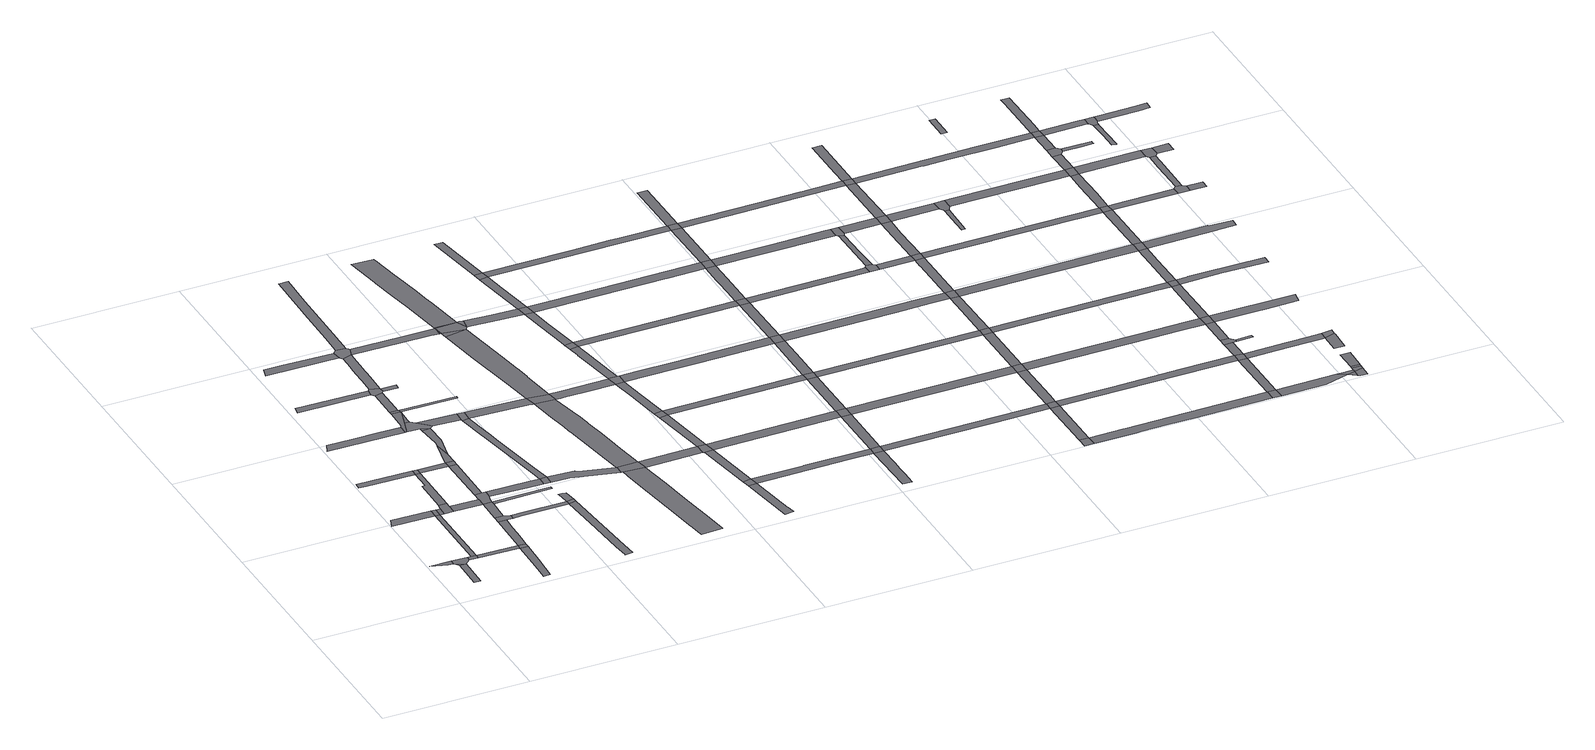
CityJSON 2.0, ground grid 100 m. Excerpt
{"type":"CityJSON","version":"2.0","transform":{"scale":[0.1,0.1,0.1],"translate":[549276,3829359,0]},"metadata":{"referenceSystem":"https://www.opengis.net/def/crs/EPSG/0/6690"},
"CityObjects":{
"road1":{"type":"Road","attributes":{"RoadStructureAttribute.sectionType":"1"},"geometry":[{"type":"MultiSurface","lod":"1","boundaries":[[[0,1,2,3]]]}]},
"road2":{"type":"Road","geometry":[{"type":"MultiSurface","lod":"1","boundaries":[[[4,5,6,7]]]}]},
"road3":{"type":"Road","geometry":[{"type":"MultiSurface","lod":"1","boundaries":[[[8,4,7]]]}]},
"road4":{"type":"Road","geometry":[{"type":"MultiSurface","lod":"1","boundaries":[[[3,2,8,7,9,10]]]}]},
"road5":{"type":"Road","geometry":[{"type":"MultiSurface","lod":"1","boundaries":[[[10,9,11,12,13]]]}]},
"road6":{"type":"Road","attributes":{"RoadStructureAttribute.sectionType":"1"},"geometry":[{"type":"MultiSurface","lod":"1","boundaries":[[[14,15,16,17]]]}]},
"road7":{"type":"Road","attributes":{"RoadStructureAttribute.sectionType":"1"},"geometry":[{"type":"MultiSurface","lod":"1","boundaries":[[[16,13,12,18]]]}]},
"road8":{"type":"Road","attributes":{"RoadStructureAttribute.sectionType":"1"},"geometry":[{"type":"MultiSurface","lod":"1","boundaries":[[[12,11,19,20,21]]]}]},
"road9":{"type":"Road","geometry":[{"type":"MultiSurface","lod":"1","boundaries":[[[17,16,18,22]]]}]},
"road10":{"type":"Road","attributes":{"RoadStructureAttribute.sectionType":"1"},"geometry":[{"type":"MultiSurface","lod":"1","boundaries":[[[22,18,23,24,25,26]]]}]},
"road11":{"type":"Road","attributes":{"RoadStructureAttribute.sectionType":"1"},"geometry":[{"type":"MultiSurface","lod":"1","boundaries":[[[27,28,29,30,31,32]]]}]},
"road12":{"type":"Road","attributes":{"RoadStructureAttribute.sectionType":"1"},"geometry":[{"type":"MultiSurface","lod":"1","boundaries":[[[20,33,34,35,36,37,38,39]]]}]},
"road13":{"type":"Road","geometry":[{"type":"MultiSurface","lod":"1","boundaries":[[[40,26,25,41,42,43]]]}]},
"road14":{"type":"Road","geometry":[{"type":"MultiSurface","lod":"1","boundaries":[[[21,20,39,44]]]}]},
"road15":{"type":"Road","attributes":{"RoadStructureAttribute.sectionType":"1"},"geometry":[{"type":"MultiSurface","lod":"1","boundaries":[[[31,45,46,40,43,47]]]}]},
"road16":{"type":"Road","attributes":{"RoadStructureAttribute.sectionType":"1"},"geometry":[{"type":"MultiSurface","lod":"1","boundaries":[[[48,21,44,49,50,51,52]]]}]},
"road17":{"type":"Road","attributes":{"RoadStructureAttribute.sectionType":"1"},"geometry":[{"type":"MultiSurface","lod":"1","boundaries":[[[53,42,41,54,55]]]}]},
"road18":{"type":"Road","geometry":[{"type":"MultiSurface","lod":"1","boundaries":[[[32,31,47,56]]]}]},
"road19":{"type":"Road","attributes":{"RoadStructureAttribute.sectionType":"1"},"geometry":[{"type":"MultiSurface","lod":"1","boundaries":[[[57,58,59,60,61,62]]]}]},
"road20":{"type":"Road","geometry":[{"type":"MultiSurface","lod":"1","boundaries":[[[63,48,52,64,65,66,67,68,69]]]}]},
"road21":{"type":"Road","attributes":{"RoadStructureAttribute.sectionType":"1"},"geometry":[{"type":"MultiSurface","lod":"1","boundaries":[[[70,54,63,69,71]]]}]},
"road22":{"type":"Road","attributes":{"RoadStructureAttribute.sectionType":"1"},"geometry":[{"type":"MultiSurface","lod":"1","boundaries":[[[56,47,72,73,74]]]}]},
"road23":{"type":"Road","geometry":[{"type":"MultiSurface","lod":"1","boundaries":[[[75,55,54,70,76,77,78,79]]]}]},
"road24":{"type":"Road","attributes":{"RoadStructureAttribute.sectionType":"1"},"geometry":[{"type":"MultiSurface","lod":"1","boundaries":[[[73,75,79,80]]]}]},
"road25":{"type":"Road","attributes":{"RoadStructureAttribute.sectionType":"1"},"geometry":[{"type":"MultiSurface","lod":"1","boundaries":[[[81,82,83,84]]]}]},
"road26":{"type":"Road","geometry":[{"type":"MultiSurface","lod":"1","boundaries":[[[74,73,80,85]]]}]},
"road27":{"type":"Road","attributes":{"RoadStructureAttribute.sectionType":"1"},"geometry":[{"type":"MultiSurface","lod":"1","boundaries":[[[86,74,85,87]]]}]},
"road28":{"type":"Road","attributes":{"RoadStructureAttribute.sectionType":"1"},"geometry":[{"type":"MultiSurface","lod":"1","boundaries":[[[88,89,66,65,90,91]]]}]},
"road29":{"type":"Road","attributes":{"RoadStructureAttribute.sectionType":"1"},"geometry":[{"type":"MultiSurface","lod":"1","boundaries":[[[92,93,70,71]]]}]},
"road30":{"type":"Road","attributes":{"RoadStructureAttribute.sectionType":"1"},"geometry":[{"type":"MultiSurface","lod":"1","boundaries":[[[94,95,96,97,98,99,100,101,102]]]}]},
"road31":{"type":"Road","attributes":{"RoadStructureAttribute.sectionType":"1"},"geometry":[{"type":"MultiSurface","lod":"1","boundaries":[[[103,78,77,104,105,106]]]}]},
"road32":{"type":"Road","attributes":{"RoadStructureAttribute.sectionType":"1"},"geometry":[{"type":"MultiSurface","lod":"1","boundaries":[[[107,108,62,61,109,110,111,112]]]}]},
"road33":{"type":"Road","attributes":{"RoadStructureAttribute.sectionType":"1"},"geometry":[{"type":"MultiSurface","lod":"1","boundaries":[[[113,114,115,116,117,86,87]]]}]},
"road34":{"type":"Road","attributes":{"RoadStructureAttribute.sectionType":"1"},"geometry":[{"type":"MultiSurface","lod":"1","boundaries":[[[118,111,110,119]]]}]},
"road35":{"type":"Road","geometry":[{"type":"MultiSurface","lod":"1","boundaries":[[[110,109,120,115,121,122,119]]]}]},
"road36":{"type":"Road","geometry":[{"type":"MultiSurface","lod":"1","boundaries":[[[123,107,112,124,125]]]}]},
"road37":{"type":"Road","attributes":{"RoadStructureAttribute.sectionType":"1"},"geometry":[{"type":"MultiSurface","lod":"1","boundaries":[[[120,116,115]]]}]},
"road38":{"type":"Road","attributes":{"RoadStructureAttribute.sectionType":"1"},"geometry":[{"type":"MultiSurface","lod":"1","boundaries":[[[126,127,128,123,125]]]}]},
"road39":{"type":"Road","attributes":{"RoadStructureAttribute.sectionType":"1"},"geometry":[{"type":"MultiSurface","lod":"1","boundaries":[[[129,130,131,91,132,133,134,135,136,137,138]]]}]},
"road40":{"type":"Road","geometry":[{"type":"MultiSurface","lod":"1","boundaries":[[[139,84,83,128,127,140,141,142,143,144]]]}]},
"road41":{"type":"Road","geometry":[{"type":"MultiSurface","lod":"1","boundaries":[[[145,88,91,131]]]}]},
"road42":{"type":"Road","geometry":[{"type":"MultiSurface","lod":"1","boundaries":[[[146,147,148,149,150,88,145]]]}]},
"road43":{"type":"Road","attributes":{"RoadStructureAttribute.sectionType":"1"},"geometry":[{"type":"MultiSurface","lod":"1","boundaries":[[[122,121,151,152]]]}]},
"road44":{"type":"Road","attributes":{"RoadStructureAttribute.sectionType":"1"},"geometry":[{"type":"MultiSurface","lod":"1","boundaries":[[[153,154,155,156,157,158,159,160,161,162,163,139,144]]]}]},
"road45":{"type":"Road","geometry":[{"type":"MultiSurface","lod":"1","boundaries":[[[164,106,105,165]]]}]},
"road46":{"type":"Road","geometry":[{"type":"MultiSurface","lod":"1","boundaries":[[[166,167,168,143,142]]]}]},
"road47":{"type":"Road","attributes":{"RoadStructureAttribute.sectionType":"1"},"geometry":[{"type":"MultiSurface","lod":"1","boundaries":[[[169,170,171,172,173,174,175,176,177,178,106,164]]]}]},
"road48":{"type":"Road","attributes":{"RoadStructureAttribute.sectionType":"1"},"geometry":[{"type":"MultiSurface","lod":"1","boundaries":[[[179,180,181,182,124,112]]]}]},
"road49":{"type":"Road","geometry":[{"type":"MultiSurface","lod":"1","boundaries":[[[183,102,101,157,156,184,185,186,187]]]}]},
"road50":{"type":"Road","geometry":[{"type":"MultiSurface","lod":"1","boundaries":[[[152,151,175,174,188]]]}]},
"road51":{"type":"Road","attributes":{"RoadStructureAttribute.sectionType":"1"},"geometry":[{"type":"MultiSurface","lod":"1","boundaries":[[[189,190,191,192,193,194,183,187]]]}]},
"road52":{"type":"Road","attributes":{"RoadStructureAttribute.sectionType":"1"},"geometry":[{"type":"MultiSurface","lod":"1","boundaries":[[[195,196,197,164,165,198,199,200,201,202]]]}]},
"road53":{"type":"Road","attributes":{"RoadStructureAttribute.sectionType":"1"},"geometry":[{"type":"MultiSurface","lod":"1","boundaries":[[[203,188,174,204,205,206,207]]]}]},
"road54":{"type":"Road","attributes":{"RoadStructureAttribute.sectionType":"1"},"geometry":[{"type":"MultiSurface","lod":"1","boundaries":[[[208,209,184,156,210,211,212,213]]]}]},
"road55":{"type":"Road","attributes":{"RoadStructureAttribute.sectionType":"1"},"geometry":[{"type":"MultiSurface","lod":"1","boundaries":[[[214,215,216,217,218,219,220,221,222,223,224,225,226,227,228,229]]]}]},
"road56":{"type":"Road","geometry":[{"type":"MultiSurface","lod":"1","boundaries":[[[230,231,202,201,214,229,232]]]}]},
"road57":{"type":"Road","attributes":{"RoadStructureAttribute.sectionType":"1"},"geometry":[{"type":"MultiSurface","lod":"1","boundaries":[[[206,233,234,235,236,237,202,231,238,239,240,241,242,243,244,245,246,247]]]}]},
"road58":{"type":"Road","geometry":[{"type":"MultiSurface","lod":"1","boundaries":[[[207,206,247,248]]]}]},
"road59":{"type":"Road","attributes":{"RoadStructureAttribute.sectionType":"1"},"geometry":[{"type":"MultiSurface","lod":"1","boundaries":[[[213,212,249,250]]]}]},
"road60":{"type":"Road","attributes":{"RoadStructureAttribute.sectionType":"1"},"geometry":[{"type":"MultiSurface","lod":"1","boundaries":[[[251,252,253,254,255,256,257,258,259,260,207,248]]]}]},
"road61":{"type":"Road","attributes":{"RoadStructureAttribute.sectionType":"1"},"geometry":[{"type":"MultiSurface","lod":"1","boundaries":[[[250,257,256]]]}]},
"road62":{"type":"Road","attributes":{"RoadStructureAttribute.sectionType":"1"},"geometry":[{"type":"MultiSurface","lod":"1","boundaries":[[[261,262,230,232,263,264]]]}]},
"road63":{"type":"Road","attributes":{"RoadStructureAttribute.sectionType":"1"},"geometry":[{"type":"MultiSurface","lod":"1","boundaries":[[[265,266,213]]]}]},
"road64":{"type":"Road","geometry":[{"type":"MultiSurface","lod":"1","boundaries":[[[265,213,250,256,267,268]]]}]},
"road65":{"type":"Road","attributes":{"RoadStructureAttribute.sectionType":"1"},"geometry":[{"type":"MultiSurface","lod":"1","boundaries":[[[269,270,271,272,273,266,265,274,275,276,277,278,279,280]]]}]},
"road66":{"type":"Road","attributes":{"RoadStructureAttribute.sectionType":"1"},"geometry":[{"type":"MultiSurface","lod":"1","boundaries":[[[281,265,268,282]]]}]},
"road67":{"type":"Road","attributes":{"RoadStructureAttribute.sectionType":"1"},"geometry":[{"type":"MultiSurface","lod":"1","boundaries":[[[283,284,285,286,248,247,287,288,289,290,291,292]]]}]},
"road68":{"type":"Road","attributes":{"RoadStructureAttribute.sectionType":"1"},"geometry":[{"type":"MultiSurface","lod":"1","boundaries":[[[293,294,295,296,297,298]]]}]},
"road69":{"type":"Road","geometry":[{"type":"MultiSurface","lod":"1","boundaries":[[[299,300,296,295]]]}]},
"road70":{"type":"Road","attributes":{"RoadStructureAttribute.sectionType":"1"},"geometry":[{"type":"MultiSurface","lod":"1","boundaries":[[[301,302,300,299]]]}]},
"road71":{"type":"Road","geometry":[{"type":"MultiSurface","lod":"1","boundaries":[[[303,261,264,302,301]]]}]},
"road72":{"type":"Road","attributes":{"RoadStructureAttribute.sectionType":"1"},"geometry":[{"type":"MultiSurface","lod":"1","boundaries":[[[304,305,306,261,303]]]}]},
"road73":{"type":"Road","attributes":{"RoadStructureAttribute.sectionType":"1"},"geometry":[{"type":"MultiSurface","lod":"1","boundaries":[[[307,308,282,268,309,310,311]]]}]},
"road74":{"type":"Road","geometry":[{"type":"MultiSurface","lod":"1","boundaries":[[[312,313,305,304]]]}]},
"road75":{"type":"Road","attributes":{"RoadStructureAttribute.sectionType":"1"},"geometry":[{"type":"MultiSurface","lod":"1","boundaries":[[[314,315,292,316,317,313,312]]]}]},
"road76":{"type":"Road","geometry":[{"type":"MultiSurface","lod":"1","boundaries":[[[318,283,292,315,319,320]]]}]},
"road77":{"type":"Road","attributes":{"RoadStructureAttribute.sectionType":"1"},"geometry":[{"type":"MultiSurface","lod":"1","boundaries":[[[321,322,323,324,325,318,320]]]}]},
"road78":{"type":"Road","geometry":[{"type":"MultiSurface","lod":"1","boundaries":[[[326,327,323,322]]]}]},
"road79":{"type":"Road","attributes":{"RoadStructureAttribute.sectionType":"1"},"geometry":[{"type":"MultiSurface","lod":"1","boundaries":[[[310,328,329,327,326,330,331]]]}]},
"road80":{"type":"Road","geometry":[{"type":"MultiSurface","lod":"1","boundaries":[[[311,310,331,332]]]}]},
"road81":{"type":"Road","attributes":{"RoadStructureAttribute.sectionType":"1"},"geometry":[{"type":"MultiSurface","lod":"1","boundaries":[[[333,334,335,336,311,332]]]}]},
"road82":{"type":"Road","geometry":[{"type":"MultiSurface","lod":"1","boundaries":[[[337,338,336,335]]]}]},
"road83":{"type":"Road","attributes":{"RoadStructureAttribute.sectionType":"1"},"geometry":[{"type":"MultiSurface","lod":"1","boundaries":[[[339,340,299,295,341,342,343]]]}]},
"road84":{"type":"Road","attributes":{"RoadStructureAttribute.sectionType":"1"},"geometry":[{"type":"MultiSurface","lod":"1","boundaries":[[[344,338,337,345]]]}]},
"road85":{"type":"Road","attributes":{"RoadStructureAttribute.sectionType":"1"},"geometry":[{"type":"MultiSurface","lod":"1","boundaries":[[[303,301,346,347]]]}]},
"road86":{"type":"Road","attributes":{"RoadStructureAttribute.sectionType":"1"},"geometry":[{"type":"MultiSurface","lod":"1","boundaries":[[[348,312,304,349,350]]]}]},
"road87":{"type":"Road","attributes":{"RoadStructureAttribute.sectionType":"1"},"geometry":[{"type":"MultiSurface","lod":"1","boundaries":[[[351,352,319,315,353,354,355,356,357]]]}]},
"road88":{"type":"Road","attributes":{"RoadStructureAttribute.sectionType":"1"},"geometry":[{"type":"MultiSurface","lod":"1","boundaries":[[[342,358,359,360,361,362,363,364]]]}]},
"road89":{"type":"Road","attributes":{"RoadStructureAttribute.sectionType":"1"},"geometry":[{"type":"MultiSurface","lod":"1","boundaries":[[[365,366,367,326,322,368,369]]]}]},
"road90":{"type":"Road","geometry":[{"type":"MultiSurface","lod":"1","boundaries":[[[343,342,364,370]]]}]},
"road91":{"type":"Road","attributes":{"RoadStructureAttribute.sectionType":"1"},"geometry":[{"type":"MultiSurface","lod":"1","boundaries":[[[346,343,370,371]]]}]},
"road92":{"type":"Road","attributes":{"RoadStructureAttribute.sectionType":"1"},"geometry":[{"type":"MultiSurface","lod":"1","boundaries":[[[372,373,374,332,331,375,376,377,378]]]}]},
"road93":{"type":"Road","geometry":[{"type":"MultiSurface","lod":"1","boundaries":[[[347,346,371,379]]]}]},
"road94":{"type":"Road","attributes":{"RoadStructureAttribute.sectionType":"1"},"geometry":[{"type":"MultiSurface","lod":"1","boundaries":[[[380,381,382,383,337,335,384,385,386,387]]]}]},
"road95":{"type":"Road","attributes":{"RoadStructureAttribute.sectionType":"1"},"geometry":[{"type":"MultiSurface","lod":"1","boundaries":[[[349,347,379,388,389]]]}]},
"road96":{"type":"Road","geometry":[{"type":"MultiSurface","lod":"1","boundaries":[[[350,349,389,390]]]}]},
"road97":{"type":"Road","attributes":{"RoadStructureAttribute.sectionType":"1"},"geometry":[{"type":"MultiSurface","lod":"1","boundaries":[[[356,391,350,390,392,393]]]}]},
"road98":{"type":"Road","geometry":[{"type":"MultiSurface","lod":"1","boundaries":[[[357,356,393,394]]]}]},
"road99":{"type":"Road","attributes":{"RoadStructureAttribute.sectionType":"1"},"geometry":[{"type":"MultiSurface","lod":"1","boundaries":[[[368,357,394,395]]]}]},
"road100":{"type":"Road","geometry":[{"type":"MultiSurface","lod":"1","boundaries":[[[369,368,395,396]]]}]},
"road101":{"type":"Road","attributes":{"RoadStructureAttribute.sectionType":"1"},"geometry":[{"type":"MultiSurface","lod":"1","boundaries":[[[370,364,397,398,399,400]]]}]},
"road102":{"type":"Road","attributes":{"RoadStructureAttribute.sectionType":"1"},"geometry":[{"type":"MultiSurface","lod":"1","boundaries":[[[401,402,377,403,404,405,369,396]]]}]},
"road103":{"type":"Road","geometry":[{"type":"MultiSurface","lod":"1","boundaries":[[[406,378,377,402]]]}]},
"road104":{"type":"Road","attributes":{"RoadStructureAttribute.sectionType":"1"},"geometry":[{"type":"MultiSurface","lod":"1","boundaries":[[[379,371,407,408]]]}]},
"road105":{"type":"Road","attributes":{"RoadStructureAttribute.sectionType":"1"},"geometry":[{"type":"MultiSurface","lod":"1","boundaries":[[[386,378,406,409,410]]]}]},
"road106":{"type":"Road","geometry":[{"type":"MultiSurface","lod":"1","boundaries":[[[387,386,410,411]]]}]},
"road107":{"type":"Road","attributes":{"RoadStructureAttribute.sectionType":"1"},"geometry":[{"type":"MultiSurface","lod":"1","boundaries":[[[390,389,412,413,414]]]}]},
"road108":{"type":"Road","attributes":{"RoadStructureAttribute.sectionType":"1"},"geometry":[{"type":"MultiSurface","lod":"1","boundaries":[[[415,416,387,411]]]}]},
"road109":{"type":"Road","attributes":{"RoadStructureAttribute.sectionType":"1"},"geometry":[{"type":"MultiSurface","lod":"1","boundaries":[[[417,418,419,396,395,420,421,422,423,424]]]}]},
"road110":{"type":"Road","attributes":{"RoadStructureAttribute.sectionType":"1"},"geometry":[{"type":"MultiSurface","lod":"1","boundaries":[[[425,426,427,394,393,428,429,430,431]]]}]},
"road111":{"type":"Road","geometry":[{"type":"MultiSurface","lod":"1","boundaries":[[[432,433,434,435,436]]]}]},
"road112":{"type":"Road","attributes":{"RoadStructureAttribute.sectionType":"1"},"geometry":[{"type":"MultiSurface","lod":"1","boundaries":[[[399,433,432,437]]]}]},
"road113":{"type":"Road","attributes":{"RoadStructureAttribute.sectionType":"1"},"geometry":[{"type":"MultiSurface","lod":"1","boundaries":[[[438,439,406,402,440,441,442,443]]]}]},
"road114":{"type":"Road","geometry":[{"type":"MultiSurface","lod":"1","boundaries":[[[400,399,437,444]]]}]},
"road115":{"type":"Road","attributes":{"RoadStructureAttribute.sectionType":"1"},"geometry":[{"type":"MultiSurface","lod":"1","boundaries":[[[407,400,444,445,446]]]}]},
"road116":{"type":"Road","geometry":[{"type":"MultiSurface","lod":"1","boundaries":[[[408,407,446,447]]]}]},
"road117":{"type":"Road","attributes":{"RoadStructureAttribute.sectionType":"1"},"geometry":[{"type":"MultiSurface","lod":"1","boundaries":[[[448,413,408,447]]]}]},
"road118":{"type":"Road","attributes":{"RoadStructureAttribute.sectionType":"1"},"geometry":[{"type":"MultiSurface","lod":"1","boundaries":[[[449,450,451,411,410,452,453,454,455,456]]]}]},
"road119":{"type":"Road","geometry":[{"type":"MultiSurface","lod":"1","boundaries":[[[457,424,423,458,459,460,461]]]}]},
"road120":{"type":"Road","geometry":[{"type":"MultiSurface","lod":"1","boundaries":[[[414,413,448,462]]]}]},
"road121":{"type":"Road","attributes":{"RoadStructureAttribute.sectionType":"1"},"geometry":[{"type":"MultiSurface","lod":"1","boundaries":[[[463,457,461,464,465]]]}]},
"road122":{"type":"Road","attributes":{"RoadStructureAttribute.sectionType":"1"},"geometry":[{"type":"MultiSurface","lod":"1","boundaries":[[[430,466,414,462,467,468,469]]]}]},
"road123":{"type":"Road","geometry":[{"type":"MultiSurface","lod":"1","boundaries":[[[443,442,470,463,465,471,472,473]]]}]},
"road124":{"type":"Road","attributes":{"RoadStructureAttribute.sectionType":"1"},"geometry":[{"type":"MultiSurface","lod":"1","boundaries":[[[474,459,458,475]]]}]},
"road125":{"type":"Road","geometry":[{"type":"MultiSurface","lod":"1","boundaries":[[[476,431,430,469,477,478]]]}]},
"road126":{"type":"Road","attributes":{"RoadStructureAttribute.sectionType":"1"},"geometry":[{"type":"MultiSurface","lod":"1","boundaries":[[[479,475,480,481,431,476]]]}]},
"road127":{"type":"Road","attributes":{"RoadStructureAttribute.sectionType":"1"},"geometry":[{"type":"MultiSurface","lod":"1","boundaries":[[[482,483,436,435,484,485,486,487,488,489,490,491,492]]]}]},
"road128":{"type":"Road","attributes":{"RoadStructureAttribute.sectionType":"1"},"geometry":[{"type":"MultiSurface","lod":"1","boundaries":[[[473,472,493,494,495]]]}]},
"road129":{"type":"Road","geometry":[{"type":"MultiSurface","lod":"1","boundaries":[[[496,474,475,479]]]}]},
"road130":{"type":"Road","attributes":{"RoadStructureAttribute.sectionType":"1"},"geometry":[{"type":"MultiSurface","lod":"1","boundaries":[[[494,497,474,496,498,499]]]}]},
"road131":{"type":"Road","attributes":{"RoadStructureAttribute.sectionType":"1"},"geometry":[{"type":"MultiSurface","lod":"1","boundaries":[[[500,501,444,437,502,503,504,505]]]}]},
"road132":{"type":"Road","geometry":[{"type":"MultiSurface","lod":"1","boundaries":[[[495,494,499,506]]]}]},
"road133":{"type":"Road","attributes":{"RoadStructureAttribute.sectionType":"1"},"geometry":[{"type":"MultiSurface","lod":"1","boundaries":[[[455,495,506,507]]]}]},
"road134":{"type":"Road","attributes":{"RoadStructureAttribute.sectionType":"1"},"geometry":[{"type":"MultiSurface","lod":"1","boundaries":[[[508,509,510,447,446,511,512,513,514]]]}]},
"road135":{"type":"Road","geometry":[{"type":"MultiSurface","lod":"1","boundaries":[[[456,455,507,515]]]}]},
"road136":{"type":"Road","attributes":{"RoadStructureAttribute.sectionType":"1"},"geometry":[{"type":"MultiSurface","lod":"1","boundaries":[[[516,506,499,517,518,519]]]}]},
"road137":{"type":"Road","attributes":{"RoadStructureAttribute.sectionType":"1"},"geometry":[{"type":"MultiSurface","lod":"1","boundaries":[[[520,521,456,515,522]]]}]},
"road138":{"type":"Road","attributes":{"RoadStructureAttribute.sectionType":"1"},"geometry":[{"type":"MultiSurface","lod":"1","boundaries":[[[462,448,523,524,525,526,527,528,529,530]]]}]},
"road139":{"type":"Road","attributes":{"RoadStructureAttribute.sectionType":"1"},"geometry":[{"type":"MultiSurface","lod":"1","boundaries":[[[531,532,533,534,535,536]]]}]},
"road140":{"type":"Road","attributes":{"RoadStructureAttribute.sectionType":"1"},"geometry":[{"type":"MultiSurface","lod":"1","boundaries":[[[478,477,537,538,539,540]]]}]},
"road141":{"type":"Road","geometry":[{"type":"MultiSurface","lod":"1","boundaries":[[[541,519,518,542,543,531,536,544,545,546]]]}]},
"road142":{"type":"Road","geometry":[{"type":"MultiSurface","lod":"1","boundaries":[[[547,492,491,548]]]}]},
"road143":{"type":"Road","attributes":{"RoadStructureAttribute.sectionType":"1"},"geometry":[{"type":"MultiSurface","lod":"1","boundaries":[[[496,479,549,550,551,552,553,554,555]]]}]},
"road144":{"type":"Road","attributes":{"RoadStructureAttribute.sectionType":"1"},"geometry":[{"type":"MultiSurface","lod":"1","boundaries":[[[504,492,547,556]]]}]},
"road145":{"type":"Road","geometry":[{"type":"MultiSurface","lod":"1","boundaries":[[[505,504,556,557]]]}]},
"road146":{"type":"Road","attributes":{"RoadStructureAttribute.sectionType":"1"},"geometry":[{"type":"MultiSurface","lod":"1","boundaries":[[[558,559,560,505,557]]]}]},
"road147":{"type":"Road","geometry":[{"type":"MultiSurface","lod":"1","boundaries":[[[561,560,559,562,563,564]]]}]},
"road148":{"type":"Road","attributes":{"RoadStructureAttribute.sectionType":"1"},"geometry":[{"type":"MultiSurface","lod":"1","boundaries":[[[565,513,561,564]]]}]},
"road149":{"type":"Road","attributes":{"RoadStructureAttribute.sectionType":"1"},"geometry":[{"type":"MultiSurface","lod":"1","boundaries":[[[547,548,566,567,568,569,570]]]}]},
"road150":{"type":"Road","geometry":[{"type":"MultiSurface","lod":"1","boundaries":[[[571,514,513,565]]]}]},
"road151":{"type":"Road","geometry":[{"type":"MultiSurface","lod":"1","boundaries":[[[572,573,574,563,562]]]}]},
"road152":{"type":"Road","attributes":{"RoadStructureAttribute.sectionType":"1"},"geometry":[{"type":"MultiSurface","lod":"1","boundaries":[[[575,515,507,576,577,578,579,580,581]]]}]},
"road153":{"type":"Road","attributes":{"RoadStructureAttribute.sectionType":"1"},"geometry":[{"type":"MultiSurface","lod":"1","boundaries":[[[582,529,514,571]]]}]},
"road154":{"type":"Road","attributes":{"RoadStructureAttribute.sectionType":"1"},"geometry":[{"type":"MultiSurface","lod":"1","boundaries":[[[583,584,546,545,585,586,587]]]}]},
"road155":{"type":"Road","geometry":[{"type":"MultiSurface","lod":"1","boundaries":[[[588,530,529,582]]]}]},
"road156":{"type":"Road","attributes":{"RoadStructureAttribute.sectionType":"1"},"geometry":[{"type":"MultiSurface","lod":"1","boundaries":[[[589,590,591,557,556,592,593,594,595,596,597]]]}]},
"road157":{"type":"Road","attributes":{"RoadStructureAttribute.sectionType":"1"},"geometry":[{"type":"MultiSurface","lod":"1","boundaries":[[[539,598,530,588,599,600]]]}]},
"road158":{"type":"Road","geometry":[{"type":"MultiSurface","lod":"1","boundaries":[[[601,570,569,602,603,604]]]}]},
"road159":{"type":"Road","attributes":{"RoadStructureAttribute.sectionType":"1"},"geometry":[{"type":"MultiSurface","lod":"1","boundaries":[[[603,602,569,605,606]]]}]},
"road160":{"type":"Road","geometry":[{"type":"MultiSurface","lod":"1","boundaries":[[[540,539,600,607]]]}]},
"road161":{"type":"Road","geometry":[{"type":"MultiSurface","lod":"1","boundaries":[[[608,609,610,611]]]}]},
"road162":{"type":"Road","geometry":[{"type":"MultiSurface","lod":"1","boundaries":[[[612,603,606,613,614]]]}]},
"road163":{"type":"Road","attributes":{"RoadStructureAttribute.sectionType":"1"},"geometry":[{"type":"MultiSurface","lod":"1","boundaries":[[[615,604,603,612,616,617]]]}]},
"road164":{"type":"Road","attributes":{"RoadStructureAttribute.sectionType":"1"},"geometry":[{"type":"MultiSurface","lod":"1","boundaries":[[[571,565,618,619,620,621]]]}]},
"road165":{"type":"Road","geometry":[{"type":"MultiSurface","lod":"1","boundaries":[[[622,615,617,623]]]}]},
"road166":{"type":"Road","attributes":{"RoadStructureAttribute.sectionType":"1"},"geometry":[{"type":"MultiSurface","lod":"1","boundaries":[[[624,554,540,607]]]}]},
"road167":{"type":"Road","attributes":{"RoadStructureAttribute.sectionType":"1"},"geometry":[{"type":"MultiSurface","lod":"1","boundaries":[[[625,622,623,626,627,628]]]}]},
"road168":{"type":"Road","geometry":[{"type":"MultiSurface","lod":"1","boundaries":[[[555,554,624,629]]]}]},
"road169":{"type":"Road","attributes":{"RoadStructureAttribute.sectionType":"1"},"geometry":[{"type":"MultiSurface","lod":"1","boundaries":[[[630,631,596,632,633]]]}]},
"road170":{"type":"Road","geometry":[{"type":"MultiSurface","lod":"1","boundaries":[[[634,597,596,631]]]}]},
"road171":{"type":"Road","attributes":{"RoadStructureAttribute.sectionType":"1"},"geometry":[{"type":"MultiSurface","lod":"1","boundaries":[[[635,636,637,588,582,638,639,640]]]}]},
"road172":{"type":"Road","attributes":{"RoadStructureAttribute.sectionType":"1"},"geometry":[{"type":"MultiSurface","lod":"1","boundaries":[[[641,642,643,644,645,646,647,555,629]]]}]},
"road173":{"type":"Road","geometry":[{"type":"MultiSurface","lod":"1","boundaries":[[[648,587,586,644,643]]]}]},
"road174":{"type":"Road","attributes":{"RoadStructureAttribute.sectionType":"1"},"geometry":[{"type":"MultiSurface","lod":"1","boundaries":[[[649,587,648,650]]]}]},
"road175":{"type":"Road","attributes":{"RoadStructureAttribute.sectionType":"1"},"geometry":[{"type":"MultiSurface","lod":"1","boundaries":[[[651,652,607,600,653,654,655,656]]]}]},
"road176":{"type":"Road","geometry":[{"type":"MultiSurface","lod":"1","boundaries":[[[657,649,650,658,659,660]]]}]},
"road177":{"type":"Road","attributes":{"RoadStructureAttribute.sectionType":"1"},"geometry":[{"type":"MultiSurface","lod":"1","boundaries":[[[661,662,580,657,660]]]}]},
"road178":{"type":"Road","attributes":{"RoadStructureAttribute.sectionType":"1"},"geometry":[{"type":"MultiSurface","lod":"1","boundaries":[[[663,629,624,664,665,666]]]}]},
"road179":{"type":"Road","geometry":[{"type":"MultiSurface","lod":"1","boundaries":[[[581,580,662,667]]]}]},
"road180":{"type":"Road","attributes":{"RoadStructureAttribute.sectionType":"1"},"geometry":[{"type":"MultiSurface","lod":"1","boundaries":[[[668,669,670,671,672,581,667]]]}]},
"road181":{"type":"Road","geometry":[{"type":"MultiSurface","lod":"1","boundaries":[[[673,674,675,676,677,659,658]]]}]},
"road182":{"type":"Road","attributes":{"RoadStructureAttribute.sectionType":"1"},"geometry":[{"type":"MultiSurface","lod":"1","boundaries":[[[648,643,678,679]]]}]},
"road183":{"type":"Road","attributes":{"RoadStructureAttribute.sectionType":"1"},"geometry":[{"type":"MultiSurface","lod":"1","boundaries":[[[680,667,662,681,682,683]]]}]},
"road184":{"type":"Road","geometry":[{"type":"MultiSurface","lod":"1","boundaries":[[[684,666,665,685,686,687]]]}]},
"road185":{"type":"Road","attributes":{"RoadStructureAttribute.sectionType":"1"},"geometry":[{"type":"MultiSurface","lod":"1","boundaries":[[[688,689,684,687,690,691]]]}]},
"road186":{"type":"Road","attributes":{"RoadStructureAttribute.sectionType":"1"},"geometry":[{"type":"MultiSurface","lod":"1","boundaries":[[[692,693,694,695,696,697,698,699,700,701]]]}]},
"road187":{"type":"Road","attributes":{"RoadStructureAttribute.sectionType":"1"},"geometry":[{"type":"MultiSurface","lod":"1","boundaries":[[[686,685,702,703]]]}]},
"road188":{"type":"Road","geometry":[{"type":"MultiSurface","lod":"1","boundaries":[[[683,682,704,692,701,705,706,707,708,709]]]}]},
"road189":{"type":"Road","geometry":[{"type":"MultiSurface","lod":"1","boundaries":[[[679,678,688,691,710,711]]]}]},
"road190":{"type":"Road","attributes":{"RoadStructureAttribute.sectionType":"1"},"geometry":[{"type":"MultiSurface","lod":"1","boundaries":[[[711,710,712,713]]]}]},
"road191":{"type":"Road","attributes":{"RoadStructureAttribute.sectionType":"1"},"geometry":[{"type":"MultiSurface","lod":"1","boundaries":[[[714,715,709,708,716,717,718,719]]]}]}
},
"vertices":[
[20,468,0],[128,432,0],[162,431,0],[163,465,0],
[190,397,0],[186,183,0],[228,182,0],[232,397,0],
[174,417,0],
[269,428,0],[269,462,0],
[328,427,0],[329,460,0],[296,461,0],
[31,1047,0],[6,983,0],[298,979,0],[299,1043,0],
[331,978,0],
[586,420,0],[607,419,0],[610,453,0],
[332,1043,0],
[335,978,0],[336,978,0],[361,978,0],[362,1042,0],
[18,1514,0],[16,1470,0],[66,1469,0],[388,1465,0],[396,1465,0],[397,1509,0],
[607,416,0],[604,241,0],[600,125,0],[598,61,0],[646,66,0],[654,251,0],[661,417,0],
[372,1079,0],[424,977,0],[425,1042,0],[426,1079,0],
[662,451,0],
[396,1324,0],[374,1324,0],[429,1465,0],
[617,753,0],[664,491,0],[668,589,0],[670,651,0],[674,751,0],
[494,1040,0],[623,974,0],[623,1039,0],
[429,1509,0],
[403,1998,0],[232,2000,0],[51,2003,0],[23,1938,0],[549,1932,0],[549,1996,0],
[619,802,0],[686,751,0],[718,751,0],[718,784,0],[704,789,0],[693,794,0],[676,801,0],
[683,979,0],[682,954,0],
[432,1465,0],[619,1461,0],[619,1507,0],
[622,1098,0],[685,1016,0],[696,1041,0],[697,1098,0],[670,1099,0],
[674,1460,0],
[61,2470,0],[52,2420,0],[544,2411,0],[549,2461,0],
[675,1506,0],
[658,1705,0],[676,1590,0],
[1098,788,0],[797,785,0],[775,752,0],[1099,753,0],
[1083,958,0],[1081,980,0],
[199,2953,0],[77,2955,0],[59,2890,0],[167,2888,0],[170,2888,0],[442,2884,0],[444,2884,0],[554,2882,0],[546,2946,0],
[1000,1093,0],[960,1033,0],[1060,1030,0],[1062,1092,0],
[562,2159,0],[560,2012,0],[559,1932,0],[590,2034,0],[625,2149,0],[625,2158,0],
[699,1705,0],[710,1758,0],[707,1906,0],[651,1901,0],[665,1743,0],
[623,2057,0],[623,2033,0],
[648,1929,0],[732,1926,0],[652,2002,0],
[562,2181,0],[621,2180,0],[617,2180,0],
[618,2274,0],[619,2405,0],[565,2393,0],
[1209,82,0],[1199,179,0],[1149,767,0],[1100,753,0],[1121,499,0],[1139,264,0],[1146,178,0],[1157,76,0],[1157,74,0],[1210,79,0],
[563,2475,0],[620,2410,0],[624,2414,0],[629,2416,0],[628,2452,0],[628,2460,0],
[1147,792,0],
[1139,878,0],[1113,880,0],[1087,883,0],[1087,878,0],[1097,790,0],
[922,1916,0],[925,1989,0],
[629,2567,0],[630,2653,0],[630,2673,0],[635,2884,0],[570,2862,0],[568,2752,0],[568,2748,0],[568,2747,0],[566,2672,0],[565,2589,0],[564,2515,0],
[1107,1093,0],[1105,1028,0],
[732,2414,0],[733,2431,0],[733,2449,0],
[1085,1222,0],[1035,1517,0],[1018,1620,0],[1003,1708,0],[998,1739,0],[969,1911,0],[924,1903,0],[957,1708,0],[967,1650,0],[1049,1167,0],
[1009,2154,0],[1010,2163,0],[1012,2172,0],[1011,2172,0],
[573,2973,0],[654,2946,0],[647,2954,0],[644,2957,0],[636,2966,0],
[973,1987,0],
[639,3150,0],[646,3566,0],[651,3816,0],[586,3813,0],[580,3385,0],[576,3131,0],
[1310,1070,0],[1302,1072,0],[1292,1082,0],[1230,1024,0],[1263,1017,0],[1318,1003,0],[1543,948,0],[1543,1007,0],
[1027,1984,0],[1367,1892,0],[1392,1891,0],[1402,1891,0],[1386,1968,0],
[1217,2937,0],[1014,2940,0],[968,2878,0],[1172,2875,0],[1229,2872,0],[1228,2938,0],
[1556,945,0],[1563,893,0],[1579,776,0],[1637,361,0],[1658,221,0],[1664,184,0],[1678,95,0],[1680,84,0],[1827,94,0],[1825,105,0],[1814,185,0],[1805,243,0],[1765,510,0],[1738,712,0],[1701,933,0],[1701,935,0],
[1689,1012,0],[1686,1012,0],[1703,935,0],
[1430,1713,0],[1453,1570,0],[1461,1519,0],[1465,1496,0],[1541,1020,0],[1653,1226,0],[1645,1298,0],[1626,1428,0],[1613,1505,0],[1606,1545,0],[1603,1567,0],[1592,1632,0],[1578,1714,0],[1543,1876,0],[1543,1879,0],
[1534,1953,0],
[1233,2872,0],[1240,2872,0],
[1500,2193,0],[1500,2198,0],[1488,2283,0],[1482,2318,0],[1459,2463,0],[1397,2848,0],[1247,2825,0],[1293,2527,0],[1351,2175,0],[1386,1970,0],
[2092,1018,0],[1688,1013,0],[2054,938,0],[2093,938,0],
[1381,2948,0],[1227,2945,0],
[1409,2868,0],[1410,2871,0],
[1084,3830,0],[1124,3577,0],[1126,3565,0],[1154,3390,0],[1181,3236,0],[1339,3217,0],[1325,3285,0],[1311,3373,0],[1274,3590,0],[1271,3607,0],[1237,3811,0],[1235,3822,0],
[1398,2947,0],[1425,2946,0],
[1937,1960,0],[1621,1956,0],[1536,1954,0],[1536,1953,0],[1545,1879,0],[1578,1879,0],[1622,1880,0],[1637,1880,0],[1765,1881,0],[1951,1882,0],
[2291,143,0],[2291,144,0],[2237,477,0],[2180,468,0],[2242,78,0],[2301,84,0],
[2227,536,0],[2170,527,0],
[2162,940,0],[2104,938,0],
[2150,1019,0],
[2085,1425,0],[2027,1415,0],[2055,1241,0],
[1611,2935,0],[1436,2945,0],[1612,2859,0],[1795,2849,0],[1784,2925,0],
[2075,1482,0],[2017,1473,0],
[2037,1719,0],[2010,1883,0],[1977,1718,0],[2002,1566,0],
[1938,1960,0],[2010,1960,0],[1999,1960,0],
[1998,1962,0],[1930,2375,0],[1872,2365,0],[1885,2286,0],[1885,2285,0],
[1921,2432,0],[1863,2423,0],
[1820,2685,0],[1856,2463,0],[1880,2685,0],[1854,2847,0],
[1842,2922,0],
[1800,3187,0],[1800,3188,0],[1776,3339,0],[1719,3330,0],
[1767,3398,0],[1710,3389,0],
[2585,538,0],[2583,538,0],[2867,481,0],[3034,482,0],[3036,540,0],
[1642,3820,0],[1699,3818,0],
[3034,948,0],[3032,1025,0],
[2554,1486,0],[3033,1430,0],[3031,1488,0],
[2388,1963,0],[2140,1961,0],[2354,1885,0],[2492,1886,0],[2650,1889,0],[3032,1893,0],[3030,1968,0],
[3040,87,0],[3105,82,0],[3104,192,0],[3103,251,0],[3103,253,0],[3103,331,0],[3101,483,0],
[2761,2438,0],[2760,2437,0],[2265,2435,0],[3029,2381,0],[3026,2439,0],
[3103,541,0],
[3103,949,0],
[2339,2926,0],[2126,2925,0],[2019,2924,0],[2758,2852,0],[2760,2852,0],[3023,2854,0],[3023,2931,0],
[3100,1026,0],
[2700,3402,0],[2626,3402,0],[2372,3400,0],[2371,3400,0],[2127,3341,0],[2430,3342,0],[3023,3345,0],[3023,3403,0],
[3099,1236,0],[3099,1429,0],
[3099,1487,0],
[3032,1728,0],[3099,1729,0],[3099,1892,0],
[3099,1968,0],
[3095,2381,0],
[3094,2440,0],
[3555,485,0],[3851,486,0],[4232,491,0],[4231,548,0],
[3093,2697,0],[3091,2854,0],[3023,2697,0],[3024,2670,0],[3025,2555,0],
[3092,2932,0],
[4229,952,0],[4229,1031,0],
[3092,3206,0],[3092,3344,0],
[3090,3403,0],
[3491,1430,0],[4227,1432,0],[4226,1492,0],
[3088,3828,0],[3020,3827,0],
[3901,2446,0],[3830,2444,0],[3812,2445,0],[3753,2387,0],[3870,2388,0],[3872,2388,0],[3910,2388,0],[3909,2446,0],
[4028,1975,0],[3760,1972,0],[3684,1971,0],[3861,1898,0],[4090,1900,0],[4224,1901,0],[4223,1976,0],
[4298,82,0],[4234,81,0],[4234,6,0],[4299,7,0],[4298,81,0],
[4296,490,0],
[3873,2937,0],[3511,2935,0],[3386,2856,0],[3898,2859,0],[3903,2859,0],[3903,2937,0],
[4294,548,0],
[4294,630,0],[4292,951,0],
[4291,1029,0],
[4290,1434,0],
[3928,3409,0],[3927,3409,0],[3638,3407,0],[3280,3345,0],[3505,3347,0],[3868,3350,0],[4212,3353,0],[4212,3412,0],
[3923,2470,0],[3981,2389,0],[3980,2446,0],[3963,2456,0],[3963,2464,0],
[4290,1492,0],
[3919,2845,0],[3956,2628,0],[3952,2840,0],
[4225,1740,0],[4288,1703,0],[4288,1741,0],[4286,1898,0],
[3917,2847,0],[3955,2846,0],[3961,2859,0],[3960,2938,0],
[4219,2450,0],[4220,2391,0],
[4286,1978,0],[4286,1899,0],[4286,1976,0],
[4281,2393,0],[4220,2322,0],[4220,2321,0],
[4536,83,0],[4534,83,0],[4318,7,0],[4588,8,0],[4619,9,0],[4802,10,0],[4862,10,0],[4956,10,0],[4957,10,0],[5513,13,0],[5512,89,0],
[3964,2859,0],[4215,2863,0],[4215,2940,0],
[4282,2451,0],
[4217,2708,0],[4278,2709,0],[4280,2861,0],
[5151,556,0],[4684,551,0],[4533,492,0],[4535,492,0],[5508,499,0],[5509,559,0],
[4280,2939,0],
[4276,3352,0],
[5409,1037,0],[5093,1035,0],[4569,1031,0],[5145,958,0],[5328,960,0],[5507,960,0],[5506,1039,0],
[4275,3412,0],
[4320,2939,0],[4594,2864,0],[4608,2864,0],[4607,2940,0],
[4209,3838,0],[4211,3517,0],[4274,3837,0],
[4684,1437,0],[4847,1438,0],[5085,1440,0],[5086,1440,0],[5236,1441,0],[5406,1442,0],[5505,1441,0],[5504,1501,0],
[4629,2828,0],[4628,2730,0],[4629,2590,0],[4641,2590,0],[4654,2590,0],[4657,2828,0],
[4802,1902,0],[4881,1902,0],[5502,1905,0],[5501,1986,0],
[4665,2941,0],[4627,2846,0],[4629,2845,0],[4664,2840,0],[4679,2866,0],[4679,2941,0],
[5570,92,0],[5572,14,0],
[4552,2394,0],[4741,2395,0],[4747,2395,0],[5293,2397,0],[5323,2396,0],[5496,2398,0],[5498,2457,0],
[5568,497,0],
[5568,554,0],
[5568,694,0],[5568,698,0],[5508,697,0],
[5508,753,0],[5595,698,0],[5594,720,0],[5567,753,0],
[5567,962,0],
[5783,16,0],[5876,17,0],[6042,62,0],[6043,63,0],[5989,96,0],
[5567,1041,0],
[5707,704,0],[5706,715,0],[5705,726,0],
[5126,3418,0],[4731,3356,0],[4740,3356,0],[4906,3358,0],[5236,3359,0],[5491,3361,0],[5492,3420,0],
[5561,1445,0],
[5238,2944,0],[4744,2941,0],[5377,2869,0],[5494,2870,0],[5495,2945,0],
[5563,1503,0],
[5998,559,0],[5907,558,0],[5866,558,0],[5773,499,0],[5983,501,0],[5985,501,0],[6081,502,0],[6100,502,0],[6101,560,0],
[5503,1753,0],[5561,1753,0],[5560,1906,0],
[5991,96,0],[6044,63,0],[6098,77,0],[6098,97,0],
[6044,62,0],[6096,29,0],
[5559,1983,0],
[4992,3817,0],[4992,3645,0],[5032,3645,0],[5032,3816,0],
[6159,94,0],[6111,20,0],[6157,19,0],
[6098,118,0],[6159,98,0],[6160,118,0],
[5867,964,0],[5908,963,0],[6141,965,0],[6153,1039,0],
[6098,138,0],[6160,138,0],
[5559,2399,0],
[6099,288,0],[6160,140,0],[6161,150,0],[6166,287,0],
[5556,2457,0],
[6174,519,0],[6174,530,0],[6099,369,0],[6168,369,0],
[6176,571,0],
[5756,1507,0],[5644,1506,0],[5642,1503,0],[5851,1453,0],[6166,1449,0],[6164,1503,0],
[5556,2618,0],[5555,2722,0],[5554,2868,0],[5496,2861,0],[5496,2854,0],[5495,2721,0],[5496,2636,0],
[5555,2949,0],
[5493,3114,0],[5554,3115,0],
[6010,1980,0],[6010,1988,0],[6031,1913,0],[6031,1917,0],[6170,1917,0],[6172,1974,0],
[5493,3196,0],[5578,3144,0],[5578,3172,0],[5552,3197,0],
[5552,3199,0],[5551,3363,0],
[5684,2457,0],[5869,2399,0],[6004,2399,0],[6004,2457,0],
[5550,3421,0],
[5550,3493,0],[5549,3844,0],[5491,3843,0],[5491,3798,0],[5492,3465,0],
[5716,3142,0],[5786,3144,0],[5785,3158,0],[5785,3171,0],[5674,3172,0],
[6008,2871,0],[6010,2947,0],
[5813,3423,0],[5847,3365,0],[5856,3365,0],[5855,3423,0],
[6025,2479,0],[6088,2399,0],[6088,2458,0],[6066,2475,0],
[6028,2854,0],[6027,2726,0],[6068,2727,0],[6068,2852,0],
[5874,3337,0],[5874,3333,0],[5878,3202,0],[5879,3082,0],[5895,3079,0],[5911,3075,0],[5911,3079,0],[5910,3205,0],[5909,3327,0],[5909,3332,0],
[6197,2399,0],[6200,2459,0],
[5865,3350,0],[5909,3347,0],[5909,3350,0],[5912,3356,0],[5921,3366,0],[5920,3424,0],
[6088,2872,0],[6088,2947,0],
[6200,2873,0],[6199,2947,0],
[6197,3426,0],[5973,3424,0],[5932,3366,0],[6199,3369,0],[6279,3371,0],[6280,3427,0]
]}
